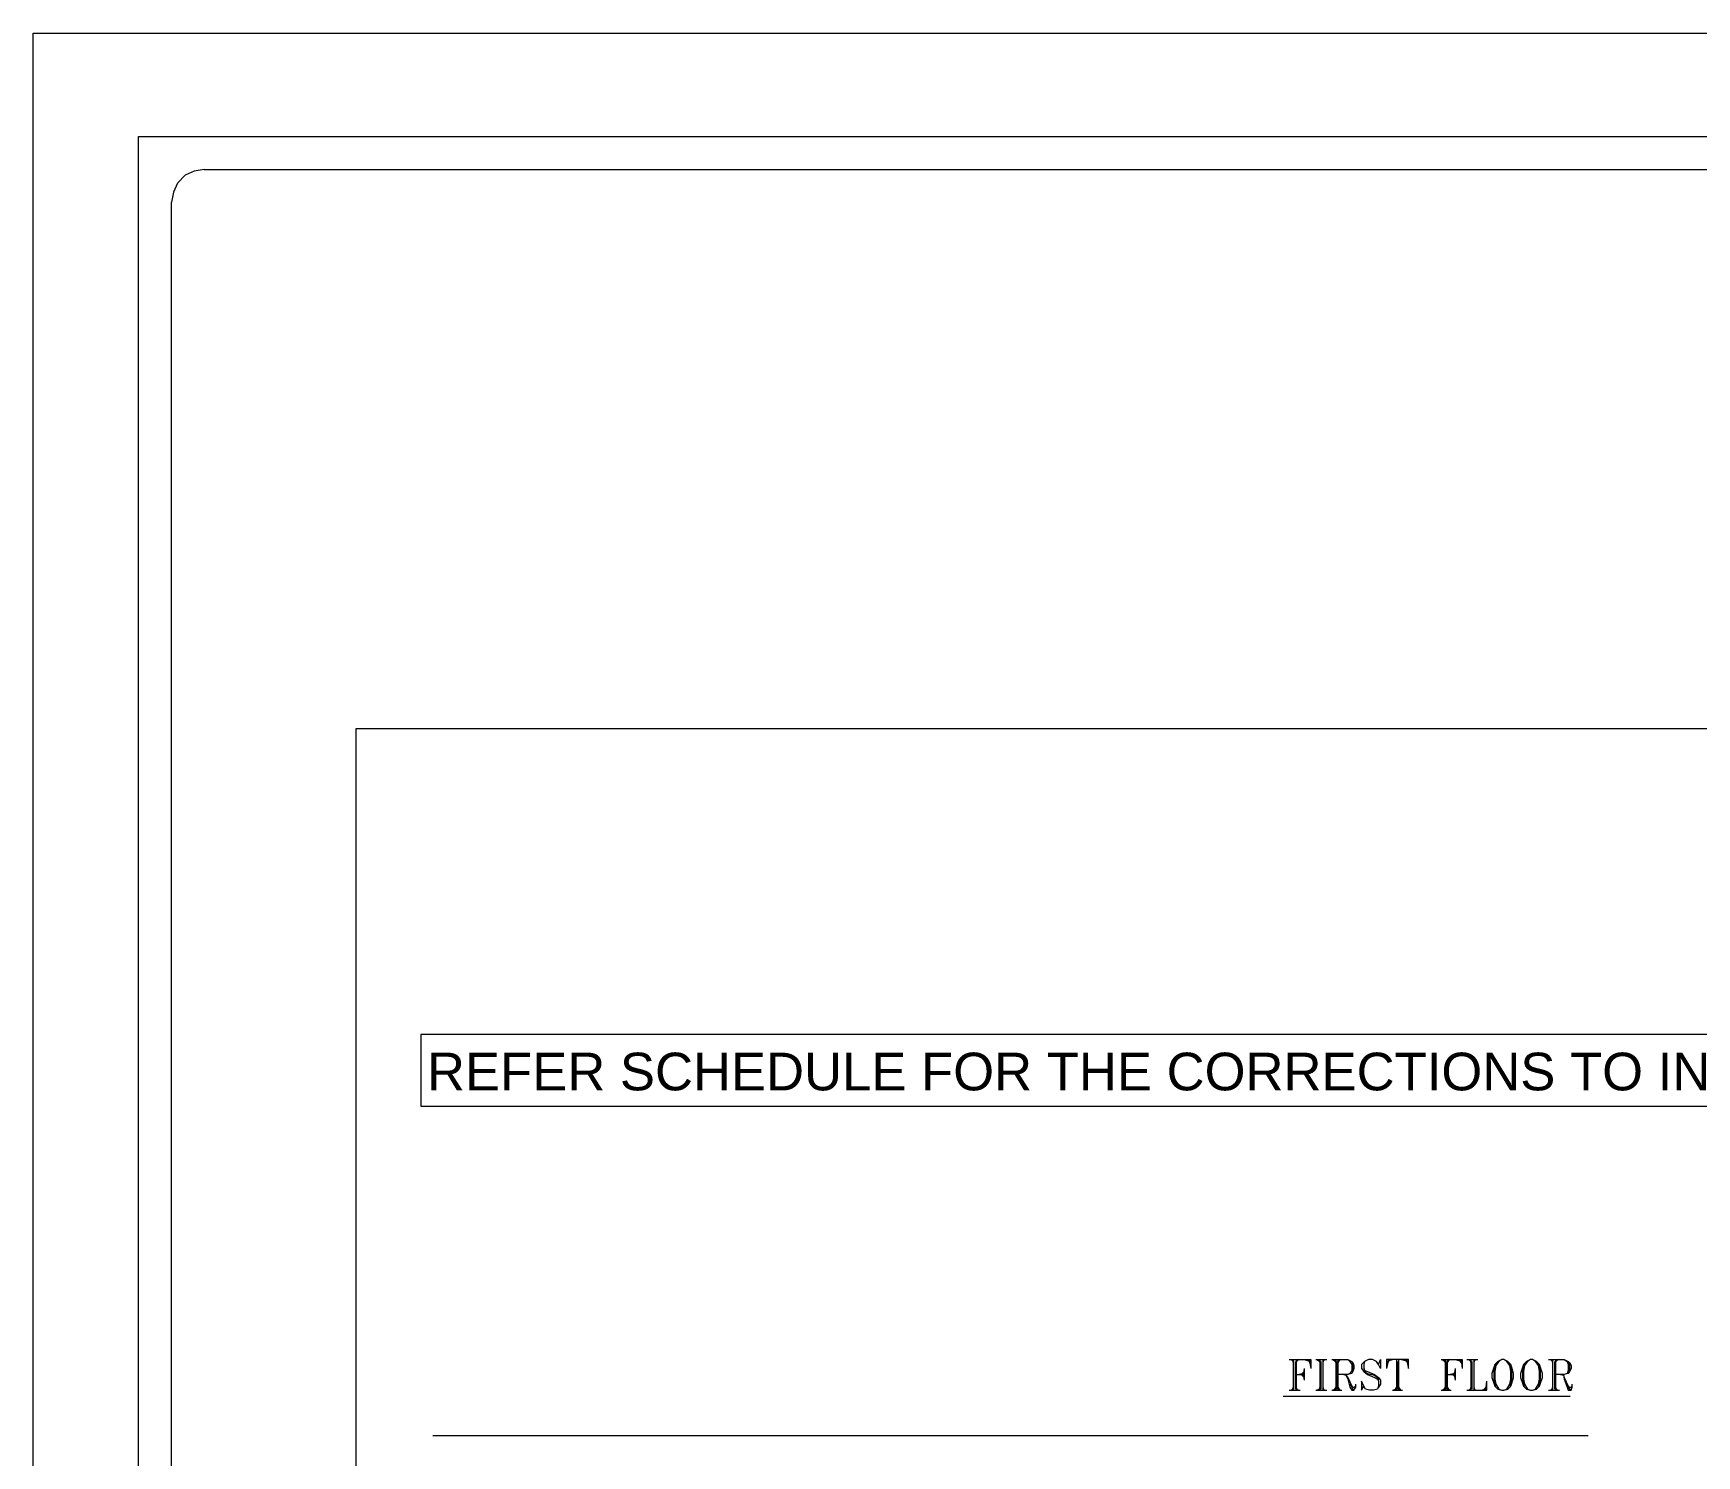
# Model space of a CAD drawing. Header units: inches. Extents: x 0.2 to 10.8, y 0.5 to 8.
# Drawn here: x 0.22 to 3.01, y 5.597 to 7.983 of the extents above; entities that cross this region are included whole.
import ezdxf

# ---------------------------------------------------------------- set-up
doc = ezdxf.new("R2010")
doc.units = ezdxf.units.IN
doc.header["$MEASUREMENT"] = 0
doc.layers.add('PDF_Geometry', color=7, linetype='Continuous')
doc.layers.add('PDF_Text', color=1, linetype='Continuous')
doc.styles.add('PDF Microsoft Sans Serif', font='micross.ttf')

msp = doc.modelspace()

# ---------------------------------------------------------------- linework, layer by layer
at = {"layer": 'PDF_Geometry', "lineweight": 13}
for points in [[(0.22, 7.9833), (10.7783, 7.9833), (10.7783, 0.5183), (0.22, 0.5183), (0.22, 7.9833)], [(0.3967, 0.6917), (0.3967, 7.81), (10.6017, 7.81), (10.6017, 0.6917), (0.3967, 0.6917)], [(0.5067, 7.755), (0.49, 7.7517), (0.475, 7.745), (0.4617, 7.7317), (0.455, 7.7167), (0.4517, 7.7)], [(0.5067, 7.755), (10.4933, 7.755)], [(0.4517, 0.8017), (0.4517, 7.7)], [(0.7617, 6.8167), (5.7417, 6.8167), (5.7417, 1.3367), (0.7617, 1.3367), (0.7617, 6.8167)], [(2.3267, 5.7583), (2.3633, 5.7583), (2.3633, 5.7433)], [(2.33, 5.7583), (2.3333, 5.755)], [(2.3317, 5.7583), (2.3333, 5.7533)], [(2.3333, 5.7583), (2.3333, 5.7067)], [(2.3367, 5.755), (2.3367, 5.7083)], [(2.3383, 5.7583), (2.3383, 5.7067)], [(2.34, 5.7583), (2.3383, 5.7533)], [(2.3433, 5.7583), (2.3383, 5.755)], [(2.3517, 5.7583), (2.3633, 5.755)], [(2.3567, 5.7583), (2.3633, 5.7533)], [(2.3583, 5.7583), (2.3633, 5.75)], [(2.36, 5.7583), (2.3633, 5.7433)], [(2.3717, 5.7583), (2.39, 5.7583)], [(2.3733, 5.7583), (2.3783, 5.755)], [(2.3767, 5.7583), (2.3783, 5.7533)], [(2.3783, 5.7583), (2.3783, 5.7067)], [(2.38, 5.755), (2.38, 5.7083)], [(2.3833, 5.7583), (2.3833, 5.7067)], [(2.385, 5.7583), (2.3833, 5.7533)], [(2.3867, 5.7583), (2.3833, 5.755)], [(2.3983, 5.7583), (2.425, 5.7583), (2.4317, 5.755), (2.4333, 5.7533), (2.435, 5.7483), (2.435, 5.7433), (2.4333, 5.7383), (2.4317, 5.735), (2.425, 5.7333), (2.4083, 5.7333)], [(2.4, 5.7583), (2.405, 5.755)], [(2.4017, 5.7583), (2.405, 5.7533)], [(2.405, 5.7583), (2.405, 5.7067)], [(2.4067, 5.755), (2.4067, 5.7083)], [(2.4083, 5.7583), (2.4083, 5.7067)], [(2.4117, 5.7583), (2.4083, 5.7533)], [(2.4133, 5.7583), (2.4083, 5.755)], [(2.425, 5.7583), (2.4283, 5.755), (2.4317, 5.75), (2.4317, 5.74), (2.4283, 5.735), (2.425, 5.7333)], [(2.4317, 5.7533), (2.4333, 5.7483), (2.4333, 5.7433), (2.4317, 5.7383)], [(2.4767, 5.75), (2.48, 5.7583), (2.48, 5.7433), (2.4767, 5.75), (2.4733, 5.755), (2.4667, 5.7583), (2.46, 5.7583), (2.4533, 5.755), (2.4483, 5.75), (2.4483, 5.7433), (2.4517, 5.7383), (2.4583, 5.7333), (2.47, 5.7283), (2.475, 5.725), (2.4767, 5.7217), (2.4767, 5.7133), (2.475, 5.7083)], [(2.4533, 5.755), (2.4517, 5.75), (2.4517, 5.745), (2.4533, 5.74), (2.4583, 5.7383), (2.47, 5.7333), (2.4767, 5.7283), (2.48, 5.7233), (2.48, 5.7167), (2.4767, 5.7117), (2.475, 5.7083), (2.4683, 5.7067), (2.4617, 5.7067), (2.455, 5.7083), (2.4517, 5.7133), (2.4483, 5.7217), (2.4483, 5.7067), (2.4517, 5.7133)], [(2.49, 5.7583), (2.49, 5.7433)], [(2.5267, 5.7433), (2.5267, 5.7583), (2.49, 5.7583)], [(2.4933, 5.7583), (2.49, 5.7433)], [(2.495, 5.7583), (2.49, 5.75)], [(2.4967, 5.7583), (2.49, 5.7533)], [(2.5017, 5.7583), (2.49, 5.755)], [(2.5067, 5.7583), (2.5067, 5.7067)], [(2.5083, 5.755), (2.5083, 5.7083)], [(2.51, 5.7583), (2.51, 5.7067)], [(2.515, 5.7583), (2.5267, 5.755)], [(2.52, 5.7583), (2.5267, 5.7533)], [(2.5217, 5.7583), (2.5267, 5.75)], [(2.5233, 5.7583), (2.5267, 5.7433)], [(2.5817, 5.7583), (2.6167, 5.7583), (2.6167, 5.7433)], [(2.5833, 5.7583), (2.5883, 5.755)], [(2.585, 5.7583), (2.5883, 5.7533)], [(2.5883, 5.7583), (2.5883, 5.7067)], [(2.59, 5.755), (2.59, 5.7083)], [(2.5917, 5.7583), (2.5917, 5.7067)], [(2.595, 5.7583), (2.5917, 5.7533)], [(2.5967, 5.7583), (2.5917, 5.755)], [(2.605, 5.7583), (2.6167, 5.755)], [(2.61, 5.7583), (2.6167, 5.7533)], [(2.6117, 5.7583), (2.6167, 5.75)], [(2.615, 5.7583), (2.6167, 5.7433)], [(2.625, 5.7583), (2.6433, 5.7583)], [(2.6283, 5.7583), (2.6317, 5.755)], [(2.63, 5.7583), (2.6317, 5.7533)], [(2.6317, 5.7583), (2.6317, 5.7067)], [(2.6333, 5.755), (2.6333, 5.7083)], [(2.6367, 5.7583), (2.6367, 5.7067)], [(2.6383, 5.7583), (2.6367, 5.7533)], [(2.64, 5.7583), (2.6367, 5.755)], [(2.6833, 5.7583), (2.6767, 5.755), (2.6717, 5.75), (2.67, 5.745), (2.6667, 5.735), (2.6667, 5.7283), (2.67, 5.7183), (2.6717, 5.7133), (2.6767, 5.7083), (2.6833, 5.7067), (2.6867, 5.7067), (2.6933, 5.7083), (2.6983, 5.7133), (2.7, 5.7183), (2.7033, 5.7283), (2.7033, 5.735), (2.7, 5.745), (2.6983, 5.75), (2.6933, 5.755), (2.6867, 5.7583), (2.6833, 5.7583)], [(2.6733, 5.75), (2.6717, 5.745), (2.67, 5.7383), (2.67, 5.725), (2.6717, 5.7183), (2.6733, 5.7133)], [(2.6833, 5.7583), (2.6783, 5.755), (2.6733, 5.7483), (2.6717, 5.7383), (2.6717, 5.725), (2.6733, 5.7167), (2.6783, 5.7083), (2.6833, 5.7067)], [(2.6867, 5.7067), (2.6917, 5.7083), (2.6967, 5.7167), (2.6983, 5.725), (2.6983, 5.7383), (2.6967, 5.7483), (2.6917, 5.755), (2.6867, 5.7583)], [(2.6967, 5.7133), (2.6983, 5.7183), (2.7, 5.725), (2.7, 5.7383), (2.6983, 5.745), (2.6967, 5.75)], [(2.7317, 5.7583), (2.725, 5.755), (2.72, 5.75), (2.7183, 5.745), (2.715, 5.735), (2.715, 5.7283), (2.7183, 5.7183), (2.72, 5.7133), (2.725, 5.7083), (2.7317, 5.7067), (2.735, 5.7067), (2.7417, 5.7083), (2.7467, 5.7133), (2.7483, 5.7183), (2.7517, 5.7283), (2.7517, 5.735), (2.7483, 5.745), (2.7467, 5.75), (2.7417, 5.755), (2.735, 5.7583), (2.7317, 5.7583)], [(2.7217, 5.75), (2.72, 5.745), (2.7183, 5.7383), (2.7183, 5.725), (2.72, 5.7183), (2.7217, 5.7133)], [(2.7317, 5.7583), (2.7267, 5.755), (2.7217, 5.7483), (2.72, 5.7383), (2.72, 5.725), (2.7217, 5.7167), (2.7267, 5.7083), (2.7317, 5.7067)], [(2.735, 5.7067), (2.74, 5.7083), (2.745, 5.7167), (2.7467, 5.725), (2.7467, 5.7383), (2.745, 5.7483), (2.74, 5.755), (2.735, 5.7583)], [(2.745, 5.7133), (2.7467, 5.7183), (2.7483, 5.725), (2.7483, 5.7383), (2.7467, 5.745), (2.745, 5.75)], [(2.7617, 5.7583), (2.7883, 5.7583), (2.795, 5.755), (2.7967, 5.7533), (2.8, 5.7483), (2.8, 5.7433), (2.7967, 5.7383), (2.795, 5.735), (2.7883, 5.7333), (2.7733, 5.7333)], [(2.765, 5.7583), (2.7683, 5.755)], [(2.7667, 5.7583), (2.7683, 5.7533)], [(2.7683, 5.7583), (2.7683, 5.7067)], [(2.7717, 5.755), (2.7717, 5.7083)], [(2.7733, 5.7583), (2.7733, 5.7067)], [(2.775, 5.7583), (2.7733, 5.7533)], [(2.7783, 5.7583), (2.7733, 5.755)], [(2.7883, 5.7583), (2.7933, 5.755), (2.795, 5.75), (2.795, 5.74), (2.7933, 5.735), (2.7883, 5.7333)], [(2.795, 5.7533), (2.7967, 5.7483), (2.7967, 5.7433), (2.795, 5.7383)], [(2.3383, 5.7333), (2.3517, 5.7333)], [(2.3517, 5.735), (2.3433, 5.7333), (2.3517, 5.7317)], [(2.3517, 5.7383), (2.3467, 5.7333), (2.3517, 5.7283)], [(2.3517, 5.7433), (2.35, 5.7333), (2.3517, 5.7233)], [(2.3517, 5.7433), (2.3517, 5.7233)], [(2.4183, 5.7333), (2.4217, 5.7317), (2.425, 5.725), (2.4283, 5.7117), (2.4317, 5.7067), (2.435, 5.7067), (2.4383, 5.7117), (2.4383, 5.7167)], [(2.4217, 5.7317), (2.425, 5.7283), (2.4317, 5.7133), (2.4333, 5.7117), (2.435, 5.7117), (2.4383, 5.7133)], [(2.4517, 5.7433), (2.4533, 5.7383), (2.4583, 5.735), (2.47, 5.7317), (2.475, 5.7283), (2.4767, 5.7233)], [(2.5917, 5.7333), (2.605, 5.7333)], [(2.605, 5.735), (2.5967, 5.7333), (2.605, 5.7317)], [(2.605, 5.7383), (2.6017, 5.7333), (2.605, 5.7283)], [(2.605, 5.7433), (2.6033, 5.7333), (2.605, 5.7233)], [(2.605, 5.7433), (2.605, 5.7233)], [(2.625, 5.7067), (2.6583, 5.7067), (2.6583, 5.7217)], [(2.6567, 5.7067), (2.6583, 5.7217)], [(2.7817, 5.7333), (2.7867, 5.7317), (2.7883, 5.725), (2.7933, 5.7117), (2.795, 5.7067), (2.8, 5.7067), (2.8017, 5.7117), (2.8017, 5.7167)], [(2.7867, 5.7317), (2.7883, 5.7283), (2.795, 5.7133), (2.7967, 5.7117), (2.8, 5.7117), (2.8017, 5.7133)], [(2.3167, 5.6967), (2.7983, 5.6967)], [(2.3267, 5.7067), (2.345, 5.7067)], [(2.3333, 5.7083), (2.33, 5.7067)], [(2.3333, 5.7117), (2.3317, 5.7067)], [(2.3383, 5.7117), (2.34, 5.7067)], [(2.3383, 5.7083), (2.3433, 5.7067)], [(2.3717, 5.7067), (2.39, 5.7067)], [(2.3783, 5.7083), (2.3733, 5.7067)], [(2.3783, 5.7117), (2.3767, 5.7067)], [(2.3833, 5.7117), (2.385, 5.7067)], [(2.3833, 5.7083), (2.3867, 5.7067)], [(2.3983, 5.7067), (2.415, 5.7067)], [(2.405, 5.7083), (2.4, 5.7067)], [(2.405, 5.7117), (2.4017, 5.7067)], [(2.4083, 5.7117), (2.4117, 5.7067)], [(2.4083, 5.7083), (2.4133, 5.7067)], [(2.4283, 5.7167), (2.4317, 5.7117), (2.4333, 5.7083), (2.435, 5.7083)], [(2.5, 5.7067), (2.5167, 5.7067)], [(2.5067, 5.7083), (2.5017, 5.7067)], [(2.5067, 5.7117), (2.5033, 5.7067)], [(2.51, 5.7117), (2.5133, 5.7067)], [(2.51, 5.7083), (2.515, 5.7067)], [(2.5817, 5.7067), (2.5983, 5.7067)], [(2.5883, 5.7083), (2.5833, 5.7067)], [(2.5883, 5.7117), (2.585, 5.7067)], [(2.5917, 5.7117), (2.595, 5.7067)], [(2.5917, 5.7083), (2.5967, 5.7067)], [(2.6317, 5.7083), (2.6283, 5.7067)], [(2.6317, 5.7117), (2.63, 5.7067)], [(2.6367, 5.7117), (2.6383, 5.7067)], [(2.6367, 5.7083), (2.64, 5.7067)], [(2.6467, 5.7067), (2.6583, 5.7083)], [(2.6517, 5.7067), (2.6583, 5.7117)], [(2.6533, 5.7067), (2.6583, 5.7133)], [(2.7617, 5.7067), (2.78, 5.7067)], [(2.7683, 5.7083), (2.765, 5.7067)], [(2.7683, 5.7117), (2.7667, 5.7067)], [(2.7733, 5.7117), (2.775, 5.7067)], [(2.7733, 5.7083), (2.7783, 5.7067)], [(2.7933, 5.7167), (2.795, 5.7117), (2.7967, 5.7083), (2.8, 5.7083)]]:
    msp.add_lwpolyline(points, dxfattribs=at)
at = {"layer": 'PDF_Geometry', "color": 7, "lineweight": 13, "true_color": 0xffffff}
msp.add_lwpolyline([(0.87, 6.1833), (3.6183, 6.1833), (3.6183, 6.3033), (0.87, 6.3033), (0.87, 6.1833)], dxfattribs=at)
at = {"layer": 'PDF_Geometry', "lineweight": 9}
msp.add_lwpolyline([(2.8283, 5.63), (0.89, 5.63)], dxfattribs=at)

# ---------------------------------------------------------------- texts
at = {"layer": 'PDF_Text', "insert": (0.8804, 6.2089), "char_height": 0.063201, "attachment_point": 7, "style": 'PDF Microsoft Sans Serif'}
msp.add_mtext('\\W0.999779;REFER SCHEDULE FOR THE CORRECTIONS TO INCORPORATE', dxfattribs=at)

doc.saveas('drawing.dxf')
